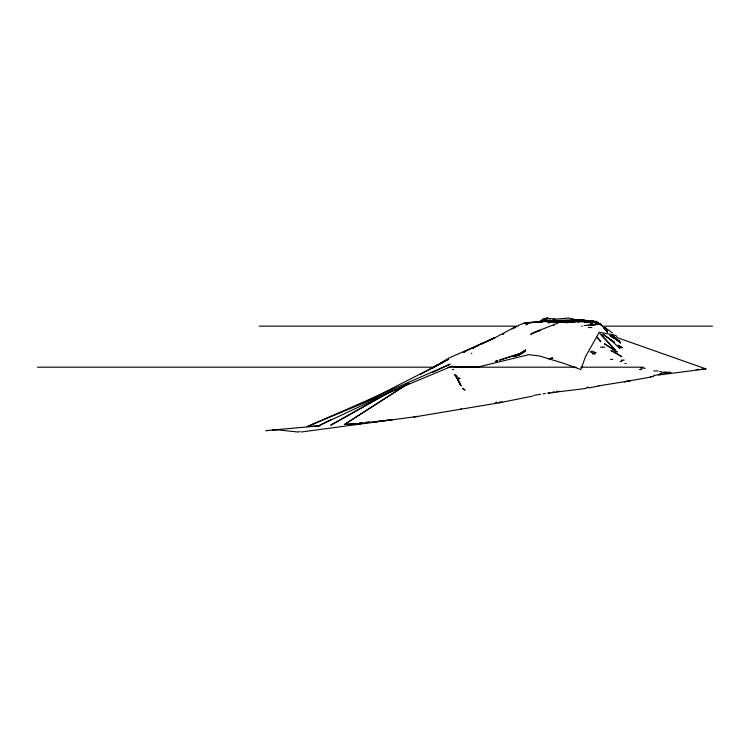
<?xml version="1.0" encoding="UTF-8"?>
<svg xmlns="http://www.w3.org/2000/svg" width="750" height="750" viewBox="0 0 750 750"><rect width="100%" height="100%" fill="white"/><g stroke="black" fill="none" stroke-linecap="round" stroke-linejoin="round"><path stroke-width="1.12" d="M458.794 381.788L458.25 380.428L459.928 383.822L457.697 379.069L458.034 380.428L458.109 379.753M601.688 325.472L601.125 324.113M457.697 379.069L457.659 379.753L457.416 378.394M458.456 380.428L461.231 385.856L460.697 385.181M595.059 324.928L595.284 322.753M598.406 323.438L598.275 324.113L598.538 323.438L595.247 322.753L596.081 323.438M595.763 324.928L596.466 322.753M588.45 322.078L588.919 321.403L591.122 322.153M587.981 322.078L588.694 321.403M539.269 322.078L543.375 318.684L546.234 318.684M533.006 396.038L502.613 402.141L499.95 402.141L499.059 402.816L494.831 403.5L496.762 402.141L495.037 403.5L413.756 417.066M499.95 402.141L498.919 402.816L502.5 402.141M406.95 384.309L344.419 424.528L355.931 423.853L391.969 419.784M431.372 368.597L448.941 358.041L494.831 337.678M407.137 384.309L344.419 424.528L357.272 423.403M431.634 368.597L437.512 364.819L420.225 374.597M389.709 391.856L330.712 425.212L391.678 391.097M433.341 367.791L443.287 362.109M503.728 333.609L502.509 334.294L503.784 333.609M512.222 328.866L515.869 326.831M513.713 328.181L516.188 326.831M539.784 322.078L547.275 318.009L539.531 322.078L541.144 321.403C557.391 321.966 573.656 322.097 589.941 321.403M515.334 326.831L493.781 338.363L480.197 344.466M650.85 377.034L624.272 381.788L629.616 381.103L630.516 380.428L629.212 381.103M533.231 332.934L530.662 334.294L535.116 332.259M490.425 339.722L480.487 344.466M266.991 430.641L265.922 430.641L318.553 425.887L331.05 419.513M368.531 400.378L443.503 362.109M464.344 351.928L465.694 351.253M550.388 320.044L545.456 320.044L539.634 322.078M518.175 325.472C525.591 321.656 534.366 322.294 542.466 322.078M539.841 322.303L541.706 321.403L540.103 322.078M588.441 387.216L585.103 388.566L557.025 391.959M463.294 352.613L464.728 351.928M471.891 348.534L473.325 347.859M474.75 347.184L479.053 345.15M318.553 425.887L409.088 383.409M432.244 372.544L450.141 364.144L307.256 426.562L319.828 425.887M465.591 351.253L478.744 345.15M493.322 338.363L494.794 337.678M543.159 321.403L544.659 320.719M566.447 321.403L564.441 322.303L566.578 321.403M586.922 320.719L585.394 321.403L583.013 320.044L586.069 321.534M653.644 376.359L650.297 377.034M307.256 426.562L452.025 366.178L455.156 366.863L478.725 366.863L528.778 354.647L539.653 356.006L564.075 363.469L580.856 369.572L585.487 356.681L599.231 332.259L614.128 334.969L616.069 335.644L617.297 337.678L705.947 368.897L658.65 375M472.219 348.534L473.859 347.859M539.916 322.078L545.456 320.044M472.172 348.534L473.831 347.859M533.438 332.934L536.794 331.575L534.703 332.259M493.781 338.363L490.341 339.722M541.556 321.403L543.553 320.719L550.144 320.719M536.419 331.575L560.297 322.078L572.137 322.078M495.544 361.434L497.653 360.75M499.772 360.075L520.903 353.287L525.666 349.894L516.3 356.006L520.903 353.287L513.938 356.681L518.784 353.962L499.528 360.075M495.262 361.434L497.4 360.75M537.966 330.9L540.15 330.216L536.175 331.575M459.15 377.709L456.909 378.394L454.622 374.325L455.4 375.675L456.394 375.675M458.531 378.844L460.069 378.394L457.284 379.069L456.956 377.709M546.384 318.909L544.781 319.359L546.909 318.009L555.337 319.359L553.041 319.359L568.8 318.009L579.984 320.719M542.934 321.403L545.7 320.719M628.2 381.103L598.706 385.856M568.753 321.403L571.697 320.719L572.353 322.078M599.147 385.856L589.153 387.891L587.147 387.216M373.95 421.819L381.581 421.134M527.344 322.753L523.631 323.438M567.347 322.078L571.031 321.403M546.206 320.719L551.194 321.403L539.803 321.403L523.678 323.438L527.072 323.119M567.094 322.078L570.928 321.403M417.872 416.391L301.247 431.991M533.831 395.353L540.731 394.209M543.038 393.834L545.334 393.45M547.631 393.066L549.938 392.691M552.234 392.306L554.531 391.922M556.828 391.547L559.134 391.163M653.606 375.544L658.997 374.662M548.438 393.319L557.072 391.959M300.066 431.644L297.75 431.991L278.719 429.956L272.681 429.956M379.959 421.134L386.897 420.459M600.244 324.113L596.484 321.403L557.869 321.403L548.175 322.753L559.453 321.403M359.325 423.038L362.297 422.634M593.372 324.788L584.156 325.472M385.959 420.459L392.213 419.784M587.625 325.472L599.119 324.113M541.181 321.403L534.412 322.078L547.125 321.403M366.319 422.203L369.347 421.913M529.331 322.913L533.85 322.491M593.1 320.719L585.394 321.403L584.916 320.719L593.1 320.719L594.722 322.078M696.141 369.572L698.353 369.375M701.681 369.084L705.947 368.897M584.559 322.078L596.316 321.403M588.947 320.719L573.047 320.044L549.206 320.719L584.016 320.044L588.066 321.553M527.512 322.753L528.244 322.753M566.034 322.753L567.544 322.753M527.241 323.438L527.962 323.438M591.769 323.438L590.625 323.438L592.163 324.788L594.75 324.788M598.791 324.113L600.778 324.113L603.009 326.831M601.116 324.788L600.591 324.788L603.056 326.147M553.322 325.472L554.034 325.472M259.294 326.147L518.381 326.147M581.7 326.147L582.328 326.147M604.059 326.147L712.5 326.147M588.422 327.506L591.872 327.506M537.647 330.9L539.466 330.9M614.269 338.363L610.069 335.644M616.331 339.722L609.975 335.644M617.372 340.397L616.172 339.722M618.666 341.072L617.072 340.397M619.425 341.756L620.559 343.106L618.356 341.072M600.431 347.184L602.512 347.184M602.869 347.184L604.847 347.184M591.15 351.253L592.753 351.253M590.062 351.928L590.934 351.928M593.278 351.928L594.431 351.928M591.422 352.613L592.181 352.613M594.338 352.613L596.1 352.613M471.272 353.287L471.759 353.287M592.444 353.287L593.822 353.287M592.631 353.962L595.472 353.962M610.453 359.391L612.853 359.391M621.741 360.075L624.188 360.075M621.45 360.75L622.697 360.75M620.138 361.434L621.3 361.434M624.938 363.469L626.138 363.469M37.5 367.191L434.203 367.191M447.909 367.191L576.15 367.191M580.809 367.191L643.228 367.191M640.706 368.212L645.356 368.212M452.466 369.572L453.806 369.572M639.459 369.572L641.7 369.572M653.756 370.931L658.134 370.931M659.784 371.606L661.322 371.606M662.531 372.291L670.584 372.291M661.369 372.966L671.109 372.966M659.719 373.641L661.238 373.641M457.312 376.359L455.775 376.359L455.559 375.675M459.844 383.822L460.584 385.181M460.219 384.497L460.097 383.822L460.303 384.497M460.669 408.928L461.344 408.928M373.312 421.819L376.266 421.819M356.972 423.853L360.375 423.853M557.869 321.403L574.069 322.078M579.759 320.672L573.047 320.044L585.15 320.616M573.047 320.044L579.844 320.625M582.103 321.403L589.922 322.078M582.797 320.597L571.594 319.359L578.934 320.55M545.109 321.403L550.969 322.078M585.797 321.403L591.562 322.078M592.697 322.153L586.903 321.403L589.078 322.013M578.822 322.05L576.581 321.403L594.422 322.078L586.359 322.078L585.637 321.403L585.881 322.078L585.441 320.719M612.431 351.028L610.894 350.578L621.806 356.681L613.2 351.253M585.9 321.272L581.775 320.044L589.688 320.719L590.55 321.403M589.847 322.753L591.244 323.438M595.631 321.403L597.741 322.753M602.85 334.294L614.616 342.431L603.169 334.294M615.413 339.037L619.341 341.756M604.931 327.506L612.45 332.934M598.538 323.438L599.372 324.113M615.591 338.363L620.147 342.431L614.822 337.678M574.247 321.403L575.006 322.078M618.478 347.184L619.941 348.534L610.528 339.722M599.888 333.609L614.503 349.219L601.491 334.969M606.853 331.575L606.366 329.541L606.9 331.575L603.984 328.181M603.562 327.506L606.9 331.575M597.075 337.003L600.694 341.756L597.609 337.678M459.759 383.137L460.191 383.822M605.297 327.506L607.434 331.575M458.531 381.103L459.169 382.462M571.697 321.403L571.978 322.078M457.969 379.753L458.419 381.103L458.25 380.428M459.553 383.137L459.15 381.788L459.553 383.137L459.431 382.462M607.463 332.259L607.078 330.9L607.425 332.259M592.406 322.753L592.594 325.472M525.178 351.253L518.672 355.322L525.178 351.253M444.216 361.434L441.881 362.784L445.884 360.75L444.216 361.434M445.134 360.75L440.428 363.469L448.444 359.391L445.134 360.75M527.653 324.113L526.097 324.788L527.653 324.113M578.663 320.719L575.906 321.403L582.197 320.044L578.663 320.719M552.684 358.041L548.569 358.716L552.684 358.041M571.444 320.719L560.803 321.403L574.303 320.719L571.444 320.719M462.619 388.566L464.944 389.925L462.619 388.566M668.428 372.966L664.988 372.291L668.428 372.966M621.122 347.184L618.056 345.15L622.303 347.859L621.122 347.184M617.156 351.928L604.491 343.791L617.156 351.928M615.169 349.894L612.075 347.859L615.169 349.894M619.2 341.072L611.756 334.969L619.744 341.756L619.2 341.072"/></g></svg>
